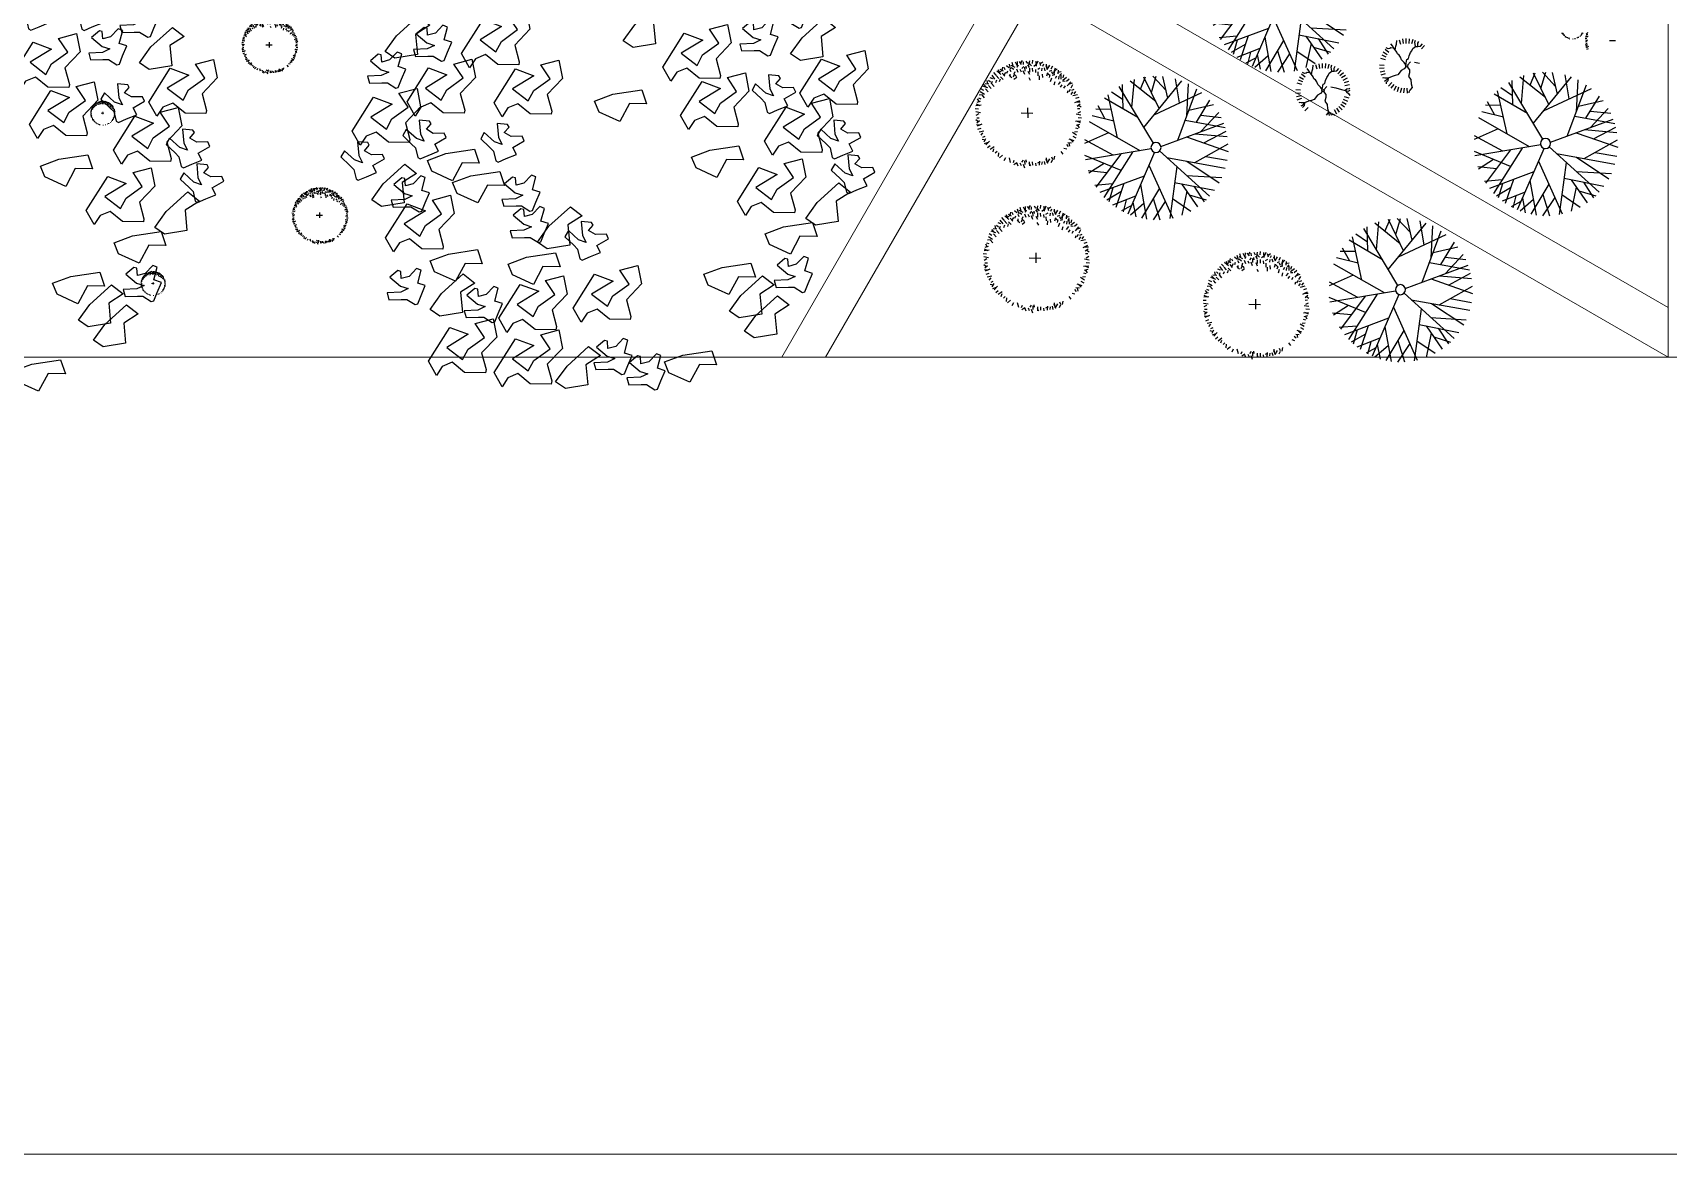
# Model space of a CAD drawing. Header units: millimetres. Extents: x 216896 to 446004, y 63591 to 243769.
# Drawn here: x 372649 to 398583, y 63591 to 81375 of the extents above; entities that cross this region are included whole.
import ezdxf

# ---------------------------------------------------------------- set-up
doc = ezdxf.new("R2010")
doc.units = ezdxf.units.MM
doc.layers.add('green', color=7, linetype='Continuous', true_color=0x45e718)
doc.layers.add('trees', color=7, linetype='Continuous', true_color=0x547000)
doc.layers.add('line pedestr', color=7, linetype='Continuous', lineweight=5, true_color=0x1c1c1c)
doc.layers.add('trees 2', color=7, linetype='Continuous', lineweight=5, true_color=0x91c200)

# ---------------------------------------------------------------- blocks, each defined once
blk = doc.blocks.new('A$C19F01AD3')
at = {"color": 0}
for p, q in [((-0.095, 0.686), (-0.355, 0.876)), ((-0.284, 0.566), (-0.306, 0.895)), ((-0.115, 0.82), (-0.22, 0.92)), ((-0.199, 0.762), (-0.197, 0.926)), ((-0.003, 0.066), (-0.132, 0.938)), ((-0.108, 0.772), (-0.021, 0.947)), ((0.036, 0.751), (-0.094, 0.942)), ((-0.071, 0.523), (0.125, 0.94)), ((0.181, 0.505), (0.055, 0.946)), ((0.139, 0.654), (0.295, 0.902)), ((0.301, 0.652), (0.208, 0.926)), ((-0.427, 0.608), (-0.645, 0.687)), ((-0.423, 0.202), (-0.625, 0.705)), ((-0.053, 0.401), (-0.557, 0.761)), ((-0.281, 0.137), (-0.489, 0.808)), ((-0.292, 0.682), (-0.444, 0.833)), ((-0.41, 0.656), (-0.413, 0.85)), ((-0.03, 0.247), (0.451, 0.836)), ((0.327, 0.171), (0.415, 0.854)), ((0.381, 0.592), (0.656, 0.688)), ((0.537, 0.448), (0.555, 0.771)), ((-0.537, 0.486), (-0.78, 0.526)), ((-0.603, 0.378), (-0.762, 0.551)), ((0.057, 0.032), (0.844, 0.436)), ((0.447, 0.372), (0.728, 0.611)), ((0.581, 0.486), (0.812, 0.493)), ((0.61, 0.361), (0.792, 0.525)), ((-0.514, 0.243), (-0.925, 0.146)), ((-0.365, 0.409), (-0.874, 0.342)), ((-0.056, 0.034), (-0.851, 0.397)), ((0.354, 0.378), (0.885, 0.344)), ((0.438, 0.069), (0.92, 0.232)), ((0.481, 0.25), (0.935, 0.157)), ((-0.191, 0.096), (-0.93, -0.097)), ((-0.649, -0.024), (-0.917, 0.192)), ((-0.519, 0.01), (-0.785, -0.504)), ((0.172, 0.091), (0.947, 0.026)), ((0.542, 0.06), (0.9, -0.29)), ((-0.623, -0.191), (-0.916, -0.185)), ((-0.739, -0.188), (-0.874, -0.33)), ((-0.048, -0.045), (-0.672, -0.648)), ((-0.222, -0.214), (0.101, -0.931)), ((0.058, -0.031), (0.774, -0.539)), ((0.25, -0.167), (0.318, -0.882)), ((0.351, -0.239), (0.926, -0.196)), ((0.66, -0.055), (0.944, -0.08)), ((-0.695, -0.33), (-0.891, -0.28)), ((-0.33, -0.318), (-0.818, -0.45)), ((-0.544, -0.376), (-0.636, -0.683)), ((-0.44, -0.424), (-0.504, -0.786)), ((-0.135, -0.408), (0.394, -0.852)), ((0.447, -0.307), (0.864, -0.381)), ((0.513, -0.354), (0.675, -0.657)), ((0.592, -0.221), (0.832, -0.446)), ((-0.579, -0.491), (-0.753, -0.551)), ((-0.158, -0.58), (-0.551, -0.753)), ((-0.092, -0.504), (-0.391, -0.848)), ((0.282, -0.506), (0.196, -0.916)), ((0.276, -0.444), (0.808, -0.487)), ((0.289, -0.582), (0.583, -0.738)), ((0.426, -0.456), (0.522, -0.782)), ((0.458, -0.563), (0.724, -0.603)), ((-0.393, -0.684), (-0.371, -0.857)), ((-0.066, -0.756), (-0.281, -0.891)), ((-0.245, -0.681), (-0.239, -0.903)), ((-0.018, -0.666), (-0.154, -0.922)), ((0.148, -0.645), (0.016, -0.936))]:
    blk.add_line(p, q, dxfattribs=at)
blk.add_circle((0, 0), 0.0659, dxfattribs=at)
blk = doc.blocks.new('BRANCHO1', base_point=(16.66, 36.12))
for p, q in [((16.573, 36.1498), (16.6363, 36.2083)), ((16.6707, 36.1837), (16.619, 36.1683)), ((16.6363, 36.2083), (16.6707, 36.1837)), ((16.7024, 36.1683), (16.6909, 36.2022)), ((16.6909, 36.2022), (16.7311, 36.2022)), ((16.7311, 36.2022), (16.7283, 36.1621)), ((16.5817, 36.1159), (16.573, 36.1498)), ((16.619, 36.1683), (16.6449, 36.1344)), ((16.6449, 36.1344), (16.6622, 36.1529)), ((16.6622, 36.1529), (16.7024, 36.1683)), ((16.7283, 36.1621), (16.688, 36.1375)), ((16.5989, 36.1313), (16.5817, 36.1159)), ((16.6219, 36.1344), (16.5989, 36.1313)), ((16.642, 36.1067), (16.6219, 36.1344)), ((16.688, 36.1375), (16.688, 36.1005)), ((16.6851, 36.0944), (16.642, 36.1067)), ((16.688, 36.1005), (16.6851, 36.0944))]:
    blk.add_line(p, q)
blk = doc.blocks.new('BRANCHO2', base_point=(16.83, 36.07))
for p, q in [((16.7826, 36.0972), (16.8244, 36.1012)), ((16.7857, 36.0721), (16.7826, 36.0972)), ((16.8244, 36.1012), (16.8867, 36.0942)), ((16.8867, 36.0942), (16.8887, 36.0624)), ((16.8235, 36.041), (16.7857, 36.0721)), ((16.8534, 36.0726), (16.8235, 36.041)), ((16.8887, 36.0624), (16.8534, 36.0726))]:
    blk.add_line(p, q)
blk = doc.blocks.new('BRANCHO3', base_point=(16.71, 35.96))
for p, q in [((16.6899, 36.0349), (16.6698, 36.0256)), ((16.6698, 36.0256), (16.687, 36.001)), ((16.6956, 36.0318), (16.6899, 36.0349)), ((16.6927, 36.0165), (16.6956, 36.0318)), ((16.71, 36.0165), (16.6927, 36.0165)), ((16.7301, 36.0288), (16.71, 36.0165)), ((16.7243, 35.9979), (16.7387, 36.0226)), ((16.7387, 36.0226), (16.7301, 36.0288)), ((16.6554, 35.9949), (16.6554, 35.9795)), ((16.6841, 35.9887), (16.6554, 35.9949)), ((16.6554, 35.9795), (16.6812, 35.9733)), ((16.6812, 35.9733), (16.6927, 35.9702)), ((16.7014, 35.9918), (16.6841, 35.9887)), ((16.687, 36.001), (16.7014, 35.9918)), ((16.7387, 35.9887), (16.7243, 35.9979)), ((16.7243, 35.9702), (16.7387, 35.9887)), ((16.6927, 35.9702), (16.7071, 35.9548)), ((16.7071, 35.9548), (16.7128, 35.9548)), ((16.7128, 35.9548), (16.7243, 35.9702))]:
    blk.add_line(p, q)
blk = doc.blocks.new('A$C1C0644A9')
at = {"color": 0, "linetype": 'ByBlock', "xscale": 12, "yscale": 12, "zscale": 12}
for name, p in [('BRANCHO3', (1.17, 6.14)), ('BRANCHO3', (-1.23, 5.42)), ('BRANCHO1', (1.77, 5.06)), ('BRANCHO3', (3.57, 5.42)), ('BRANCHO1', (-2.67, 4.58)), ('BRANCHO1', (4.77, 4.1)), ('BRANCHO3', (0.93, 4.1)), ('BRANCHO3', (-3.51, 3.5)), ('BRANCHO3', (-4.83, 3.14)), ('BRANCHO1', (-1.95, 3.14)), ('BRANCHO3', (5.25, 2.9)), ('BRANCHO1', (-5.19, 1.94)), ('BRANCHO1', (-3.63, 2.3)), ('BRANCHO1', (-1.47, 1.7)), ('BRANCHO3', (5.61, 1.94)), ('BRANCHO1', (2.97, 1.46)), ('BRANCHO3', (4.65, 1.46)), ('BRANCHO2', (0.57, 1.1)), ('BRANCHO2', (-3.99, 0.74)), ('BRANCHO1', (3.09, 0.14)), ('BRANCHO1', (6.21, -0.1)), ('BRANCHO3', (-5.07, -0.1)), ('BRANCHO1', (-5.07, -0.94)), ('BRANCHO2', (-3.51, 0.02)), ('BRANCHO3', (-2.31, -0.82)), ('BRANCHO1', (5.01, -1.06)), ('BRANCHO3', (-2.31, -1.66)), ('BRANCHO2', (2.61, -0.94)), ('BRANCHO3', (-5.79, -2.38)), ('BRANCHO2', (-4.59, -1.78)), ('BRANCHO1', (3.93, -2.38)), ('BRANCHO2', (-2.67, -2.38)), ('BRANCHO3', (-3.99, -3.34)), ('BRANCHO1', (-2.79, -3.7)), ('BRANCHO1', (-0.87, -3.94)), ('BRANCHO1', (-4.83, -4.3)), ('BRANCHO2', (3.93, -3.34)), ('BRANCHO2', (2.13, -3.94)), ('BRANCHO3', (3.93, -4.66)), ('BRANCHO1', (-3.27, -5.02)), ('BRANCHO3', (-1.11, -5.5)), ('BRANCHO3', (-0.39, -6.1)), ('BRANCHO2', (0.57, -5.86))]:
    blk.add_blockref(name, p, dxfattribs=at)
for name, p, rotation in [('BRANCHO3', (1.77, 6.02), 315.0000000000102), ('BRANCHO2', (-2.07, 6.02), 33.69006752598449), ('BRANCHO2', (0.09, 4.82), 33.69006752598449), ('BRANCHO2', (3.81, 4.94), 33.69006752598449), ('BRANCHO3', (-1.95, 4.34), 315.0000000000102), ('BRANCHO3', (2.37, 3.98), 315.0000000000102), ('BRANCHO2', (-4.23, 4.1), 33.69006752598449), ('BRANCHO3', (1.29, 3.5), 315.0000000000102), ('BRANCHO3', (3.21, 3.5), 315.0000000000102), ('BRANCHO3', (2.73, 2.9), 315.0000000000102), ('BRANCHO2', (1.77, 2.78), 33.69006752598449), ('BRANCHO3', (4.05, 2.54), 315.0000000000102), ('BRANCHO3', (-6.39, 1.1), 315.0000000000102), ('BRANCHO3', (-4.71, 1.22), 315.0000000000102), ('BRANCHO3', (-2.79, 0.62), 315.0000000000102), ('BRANCHO2', (5.85, 1.34), 33.69006752598449), ('BRANCHO2', (-5.55, 0.5), 33.69006752598449), ('BRANCHO3', (4.29, 0.02), 315.0000000000102), ('BRANCHO3', (5.61, -1.54), 315.0000000000102), ('BRANCHO2', (-1.71, -1.66), 33.69006752598449), ('BRANCHO3', (-1.35, -2.38), 315.0000000000102), ('BRANCHO3', (5.73, -2.5), 315.0000000000102), ('BRANCHO2', (-4.83, -2.62), 33.69006752598449), ('BRANCHO2', (5.13, -2.86), 33.69006752598449), ('BRANCHO2', (2.61, -4.66), 33.69006752598449), ('BRANCHO2', (-2.19, -5.26), 33.69006752598449), ('BRANCHO2', (2.85, -5.26), 33.69006752598449)]:
    blk.add_blockref(name, p, dxfattribs=dict(at, rotation=rotation))
blk = doc.blocks.new('arbor2')
at = {"color": 0}
for p, q in [((-0.146, 0.414), (-0.151, 0.384)), ((-0.134, 0.423), (-0.115, 0.394)), ((-0.086, 0.409), (-0.092, 0.437)), ((-0.034, 0.436), (-0.053, 0.401)), ((-0.011, 0.412), (-0.013, 0.433)), ((-0.003, 0.444), (0.017, 0.422)), ((0.035, 0.449), (0.017, 0.426)), ((0.062, 0.439), (0.046, 0.421)), ((0.093, 0.45), (0.074, 0.424)), ((0.088, 0.422), (0.079, 0.391)), ((0.116, 0.401), (0.133, 0.419)), ((0.128, 0.421), (0.119, 0.39)), ((-0.325, 0.257), (-0.335, 0.279)), ((-0.316, 0.309), (-0.287, 0.308)), ((-0.299, 0.281), (-0.315, 0.294)), ((-0.293, 0.325), (-0.286, 0.295)), ((-0.286, 0.339), (-0.258, 0.319)), ((-0.253, 0.308), (-0.272, 0.347)), ((-0.236, 0.344), (-0.252, 0.367)), ((-0.202, 0.344), (-0.227, 0.376)), ((-0.201, 0.363), (-0.202, 0.388)), ((-0.168, 0.375), (-0.178, 0.394)), ((0.057, 0.408), (0.066, 0.388)), ((0.094, 0.399), (0.085, 0.38)), ((0.151, 0.41), (0.143, 0.382)), ((0.18, 0.409), (0.171, 0.388)), ((0.186, 0.379), (0.202, 0.363)), ((0.206, 0.396), (0.199, 0.362)), ((0.224, 0.383), (0.222, 0.362)), ((0.251, 0.376), (0.238, 0.353)), ((0.269, 0.364), (0.247, 0.334)), ((0.256, 0.344), (0.247, 0.321)), ((0.264, 0.361), (0.276, 0.322)), ((0.285, 0.301), (0.298, 0.317)), ((0.296, 0.348), (0.302, 0.321)), ((0.314, 0.318), (0.312, 0.289)), ((-0.41, 0.164), (-0.383, 0.173)), ((-0.384, 0.144), (-0.404, 0.15)), ((-0.395, 0.187), (-0.378, 0.162)), ((-0.394, 0.202), (-0.36, 0.195)), ((-0.352, 0.187), (-0.385, 0.215)), ((-0.35, 0.226), (-0.373, 0.241)), ((-0.319, 0.239), (-0.354, 0.259)), ((0.348, 0.238), (0.371, 0.254)), ((0.367, 0.203), (0.392, 0.204)), ((0.38, 0.17), (0.398, 0.18)), ((0.418, 0.148), (0.388, 0.153)), ((0.412, 0.175), (0.399, 0.148)), ((-0.442, -0.007), (-0.42, 0.012)), ((-0.441, 0.035), (-0.407, 0.041)), ((-0.397, 0.036), (-0.438, 0.051)), ((-0.41, 0.074), (-0.437, 0.079)), ((-0.437, 0.02), (-0.411, 0.004)), ((-0.386, 0.098), (-0.426, 0.102)), ((-0.398, 0.112), (-0.417, 0.129)), ((0.039, -0.009), (-0.056, 0.013)), ((0.01, 0.036), (-0.012, -0.045)), ((0.387, 0.117), (0.431, 0.12)), ((0.428, 0.136), (0.398, 0.118)), ((0.401, 0.057), (0.44, 0.068)), ((0.413, 0.088), (0.441, 0.094)), ((0.416, 0.013), (0.437, 0.015)), ((0.417, 0.049), (0.441, 0.04)), ((0.448, 0.005), (0.427, -0.015)), ((-0.411, -0.051), (-0.434, -0.042)), ((-0.407, -0.09), (-0.434, -0.096)), ((-0.394, -0.059), (-0.433, -0.07)), ((-0.41, -0.015), (-0.431, -0.017)), ((-0.38, -0.119), (-0.424, -0.122)), ((-0.421, -0.138), (-0.392, -0.12)), ((-0.385, -0.032), (-0.412, -0.05)), ((-0.37, -0.089), (-0.397, -0.106)), ((-0.353, -0.121), (-0.38, -0.139)), ((0.393, -0.1), (0.433, -0.104)), ((0.403, -0.039), (0.444, -0.053)), ((0.405, -0.114), (0.423, -0.131)), ((0.448, -0.037), (0.414, -0.043)), ((0.416, -0.076), (0.444, -0.081)), ((0.443, -0.022), (0.417, -0.006)), ((-0.412, -0.15), (-0.381, -0.155)), ((-0.406, -0.177), (-0.393, -0.151)), ((-0.373, -0.172), (-0.391, -0.182)), ((-0.36, -0.205), (-0.385, -0.206)), ((-0.342, -0.207), (-0.374, -0.232)), ((-0.342, -0.24), (-0.365, -0.256)), ((-0.333, -0.145), (-0.36, -0.163)), ((-0.36, -0.163), (-0.359, -0.185)), ((-0.306, -0.257), (-0.345, -0.276)), ((-0.312, -0.219), (-0.339, -0.237)), ((-0.336, -0.29), (-0.317, -0.262)), ((-0.328, -0.181), (-0.326, -0.203)), ((-0.319, -0.269), (-0.301, -0.298)), ((-0.275, -0.22), (-0.302, -0.237)), ((-0.299, -0.198), (-0.297, -0.22)), ((-0.269, -0.252), (-0.296, -0.27)), ((-0.271, -0.283), (-0.278, -0.256)), ((-0.209, -0.253), (-0.236, -0.27)), ((-0.232, -0.28), (-0.223, -0.256)), ((-0.197, -0.28), (-0.199, -0.26)), ((-0.188, -0.248), (-0.169, -0.27)), ((-0.07, -0.292), (-0.053, -0.274)), ((0.275, -0.252), (0.276, -0.274)), ((0.286, -0.267), (0.293, -0.289)), ((0.309, -0.248), (0.316, -0.271)), ((0.325, -0.241), (0.36, -0.261)), ((0.331, -0.259), (0.341, -0.282)), ((0.356, -0.228), (0.38, -0.243)), ((0.358, -0.189), (0.391, -0.218)), ((0.4, -0.204), (0.367, -0.197)), ((0.402, -0.189), (0.384, -0.164)), ((0.417, -0.166), (0.389, -0.176)), ((0.39, -0.146), (0.41, -0.152)), ((-0.323, -0.297), (-0.293, -0.29)), ((-0.307, -0.32), (-0.306, -0.291)), ((-0.279, -0.303), (-0.292, -0.319)), ((-0.254, -0.329), (-0.277, -0.339)), ((-0.258, -0.28), (-0.256, -0.302)), ((-0.237, -0.323), (-0.257, -0.358)), ((-0.226, -0.301), (-0.241, -0.316)), ((-0.204, -0.344), (-0.24, -0.353)), ((-0.224, -0.354), (-0.239, -0.378)), ((-0.21, -0.324), (-0.234, -0.333)), ((-0.184, -0.356), (-0.213, -0.389)), ((-0.174, -0.275), (-0.2, -0.289)), ((-0.2, -0.398), (-0.192, -0.364)), ((-0.197, -0.29), (-0.195, -0.312)), ((-0.187, -0.352), (-0.182, -0.372)), ((-0.169, -0.31), (-0.186, -0.334)), ((-0.185, -0.4), (-0.16, -0.382)), ((-0.162, -0.415), (-0.171, -0.387)), ((-0.142, -0.321), (-0.158, -0.338)), ((-0.142, -0.388), (-0.148, -0.408)), ((-0.146, -0.351), (-0.137, -0.372)), ((-0.11, -0.309), (-0.13, -0.335)), ((-0.109, -0.403), (-0.127, -0.421)), ((-0.115, -0.337), (-0.125, -0.368)), ((-0.109, -0.36), (-0.118, -0.379)), ((-0.086, -0.376), (-0.106, -0.393)), ((-0.074, -0.393), (-0.105, -0.414)), ((-0.096, -0.391), (-0.1, -0.431)), ((-0.07, -0.318), (-0.089, -0.34)), ((-0.075, -0.339), (-0.084, -0.369)), ((-0.052, -0.349), (-0.061, -0.377)), ((-0.056, -0.395), (-0.043, -0.412)), ((-0.034, -0.401), (-0.048, -0.442)), ((-0.033, -0.446), (-0.038, -0.412)), ((-0.024, -0.35), (-0.032, -0.372)), ((-0.017, -0.38), (-0.002, -0.396)), ((0.002, -0.328), (-0.007, -0.359)), ((0.021, -0.297), (0.013, -0.33)), ((0.021, -0.376), (0.018, -0.397)), ((0.043, -0.322), (0.032, -0.35)), ((0.048, -0.383), (0.034, -0.406)), ((0.065, -0.395), (0.043, -0.425)), ((0.061, -0.399), (0.072, -0.437)), ((0.07, -0.346), (0.072, -0.375)), ((0.075, -0.366), (0.098, -0.355)), ((0.083, -0.39), (0.1, -0.402)), ((0.092, -0.411), (0.098, -0.439)), ((0.097, -0.337), (0.097, -0.36)), ((0.1, -0.391), (0.113, -0.375)), ((0.114, -0.308), (0.116, -0.34)), ((0.114, -0.363), (0.134, -0.373)), ((0.122, -0.385), (0.124, -0.428)), ((0.14, -0.425), (0.122, -0.396)), ((0.128, -0.375), (0.126, -0.404)), ((0.148, -0.346), (0.153, -0.367)), ((0.151, -0.288), (0.15, -0.318)), ((0.152, -0.416), (0.157, -0.386)), ((0.179, -0.41), (0.153, -0.397)), ((0.176, -0.344), (0.171, -0.37)), ((0.174, -0.377), (0.184, -0.396)), ((0.184, -0.301), (0.196, -0.328)), ((0.196, -0.349), (0.186, -0.384)), ((0.207, -0.283), (0.214, -0.306)), ((0.208, -0.365), (0.208, -0.39)), ((0.209, -0.346), (0.234, -0.378)), ((0.211, -0.338), (0.231, -0.343)), ((0.237, -0.282), (0.244, -0.304)), ((0.242, -0.346), (0.259, -0.369)), ((0.259, -0.31), (0.279, -0.349)), ((0.292, -0.341), (0.264, -0.321)), ((0.3, -0.327), (0.293, -0.297)), ((0.305, -0.283), (0.322, -0.296)), ((-0.072, -0.414), (-0.076, -0.442)), ((-0.018, -0.441), (-0.002, -0.415)), ((0.009, -0.446), (-0.01, -0.424)), ((0.017, -0.414), (0.02, -0.435)), ((0.053, -0.415), (0.044, -0.439))]:
    blk.add_line(p, q, dxfattribs=at)
blk = doc.blocks.new('arber')
at = {"layer": 'trees 2'}
for p, q in [((-0.191, -0.004), (-0.181, 0.005)), ((-0.19, 0.014), (-0.175, 0.017)), ((-0.176, 0.032), (-0.189, 0.034)), ((-0.171, 0.015), (-0.189, 0.021)), ((-0.188, 0.008), (-0.177, 0.001)), ((-0.166, 0.042), (-0.184, 0.044)), ((-0.171, 0.048), (-0.179, 0.056)), ((-0.177, 0.071), (-0.165, 0.075)), ((-0.165, 0.062), (-0.174, 0.065)), ((-0.17, 0.081), (-0.162, 0.07)), ((-0.169, 0.088), (-0.155, 0.085)), ((-0.151, 0.081), (-0.165, 0.094)), ((-0.15, 0.099), (-0.161, 0.105)), ((-0.136, 0.104), (-0.152, 0.113)), ((-0.139, 0.112), (-0.144, 0.122)), ((-0.135, 0.135), (-0.122, 0.135)), ((-0.128, 0.123), (-0.135, 0.129)), ((-0.125, 0.142), (-0.122, 0.129)), ((-0.122, 0.148), (-0.11, 0.139)), ((-0.107, 0.135), (-0.116, 0.152)), ((-0.1, 0.15), (-0.107, 0.161)), ((-0.085, 0.151), (-0.096, 0.164)), ((-0.085, 0.159), (-0.085, 0.17)), ((-0.07, 0.164), (-0.074, 0.172)), ((-0.06, 0.181), (-0.062, 0.168)), ((-0.055, 0.185), (-0.047, 0.173)), ((-0.034, 0.179), (-0.037, 0.191)), ((0.021, -0.005), (-0.021, 0.005)), ((-0.017, 0.181), (-0.013, 0.191)), ((-0.001, 0.18), (-0.002, 0.19)), ((0.008, 0.015), (-0.001, -0.021)), ((0.003, 0.195), (0.011, 0.185)), ((0.055, 0.175), (0.062, 0.183)), ((0.095, 0.173), (0.091, 0.159)), ((0.119, 0.143), (0.129, 0.147)), ((0.129, 0.132), (0.135, 0.139)), ((0.142, 0.139), (0.141, 0.126)), ((0.157, 0.104), (0.167, 0.111)), ((0.165, 0.089), (0.176, 0.089)), ((0.171, 0.074), (0.179, 0.078)), ((0.188, 0.064), (0.174, 0.066)), ((0.174, 0.051), (0.193, 0.052)), ((0.192, 0.059), (0.179, 0.051)), ((0.185, 0.076), (0.18, 0.064)), ((0.18, 0.024), (0.197, 0.029)), ((0.186, 0.038), (0.198, 0.04)), ((0.187, 0.021), (0.198, 0.017)), ((0.187, 0.005), (0.196, 0.006)), ((0.201, 0.001), (0.192, -0.007)), ((-0.177, -0.023), (-0.187, -0.019)), ((-0.17, -0.027), (-0.187, -0.032)), ((-0.175, -0.041), (-0.187, -0.043)), ((-0.177, -0.008), (-0.186, -0.009)), ((-0.164, -0.053), (-0.183, -0.055)), ((-0.181, -0.062), (-0.169, -0.054)), ((-0.165, -0.015), (-0.177, -0.023)), ((-0.177, -0.067), (-0.164, -0.069)), ((-0.175, -0.079), (-0.169, -0.067)), ((-0.159, -0.04), (-0.171, -0.048)), ((-0.16, -0.077), (-0.168, -0.081)), ((-0.155, -0.091), (-0.166, -0.092)), ((-0.151, -0.054), (-0.163, -0.062)), ((-0.147, -0.092), (-0.161, -0.103)), ((-0.147, -0.107), (-0.157, -0.114)), ((-0.143, -0.065), (-0.155, -0.073)), ((-0.155, -0.073), (-0.154, -0.082)), ((-0.131, -0.114), (-0.148, -0.123)), ((-0.133, -0.097), (-0.145, -0.105)), ((-0.144, -0.129), (-0.135, -0.116)), ((-0.14, -0.08), (-0.14, -0.09)), ((-0.138, -0.132), (-0.125, -0.129)), ((-0.131, -0.142), (-0.131, -0.129)), ((-0.117, -0.098), (-0.129, -0.105)), ((-0.128, -0.088), (-0.127, -0.098)), ((-0.114, -0.112), (-0.126, -0.12)), ((-0.119, -0.134), (-0.125, -0.141)), ((-0.108, -0.146), (-0.118, -0.15)), ((-0.109, -0.124), (-0.109, -0.134)), ((-0.1, -0.143), (-0.109, -0.159)), ((-0.096, -0.133), (-0.102, -0.14)), ((-0.086, -0.152), (-0.102, -0.156)), ((-0.095, -0.157), (-0.101, -0.167)), ((-0.088, -0.112), (-0.1, -0.12)), ((-0.088, -0.144), (-0.099, -0.147)), ((-0.077, -0.158), (-0.09, -0.172)), ((-0.073, -0.122), (-0.084, -0.128)), ((-0.084, -0.176), (-0.081, -0.161)), ((-0.083, -0.129), (-0.082, -0.138)), ((-0.079, -0.156), (-0.076, -0.165)), ((-0.07, -0.137), (-0.078, -0.148)), ((-0.077, -0.177), (-0.066, -0.169)), ((-0.067, -0.183), (-0.072, -0.171)), ((-0.059, -0.142), (-0.065, -0.15)), ((-0.059, -0.172), (-0.061, -0.181)), ((-0.06, -0.156), (-0.056, -0.164)), ((-0.045, -0.137), (-0.053, -0.148)), ((-0.044, -0.178), (-0.052, -0.186)), ((-0.047, -0.149), (-0.051, -0.163)), ((-0.044, -0.159), (-0.048, -0.168)), ((-0.034, -0.166), (-0.043, -0.174)), ((-0.029, -0.174), (-0.042, -0.183)), ((-0.038, -0.173), (-0.04, -0.19)), ((-0.027, -0.141), (-0.035, -0.151)), ((-0.029, -0.15), (-0.033, -0.163)), ((-0.028, -0.183), (-0.03, -0.195)), ((-0.019, -0.155), (-0.023, -0.167)), ((-0.021, -0.175), (-0.015, -0.182)), ((-0.011, -0.177), (-0.017, -0.195)), ((-0.011, -0.197), (-0.013, -0.182)), ((-0.007, -0.155), (-0.01, -0.164)), ((-0.004, -0.168), (0.003, -0.175)), ((-0.004, -0.195), (0.003, -0.184)), ((0.008, -0.197), (-0.001, -0.188)), ((0.005, -0.145), (0.001, -0.159)), ((0.011, -0.183), (0.012, -0.192)), ((0.013, -0.166), (0.012, -0.175)), ((0.023, -0.143), (0.018, -0.155)), ((0.025, -0.169), (0.019, -0.179)), ((0.032, -0.175), (0.023, -0.188)), ((0.027, -0.184), (0.023, -0.194)), ((0.031, -0.176), (0.036, -0.193)), ((0.035, -0.153), (0.035, -0.166)), ((0.04, -0.172), (0.048, -0.178)), ((0.044, -0.182), (0.047, -0.194)), ((0.047, -0.149), (0.046, -0.159)), ((0.054, -0.136), (0.055, -0.15)), ((0.054, -0.161), (0.063, -0.165)), ((0.057, -0.17), (0.059, -0.189)), ((0.066, -0.188), (0.057, -0.175)), ((0.069, -0.153), (0.071, -0.162)), ((0.07, -0.128), (0.07, -0.141)), ((0.071, -0.184), (0.073, -0.171)), ((0.083, -0.181), (0.071, -0.176)), ((0.081, -0.152), (0.079, -0.164)), ((0.081, -0.167), (0.085, -0.175)), ((0.085, -0.133), (0.09, -0.145)), ((0.09, -0.154), (0.086, -0.17)), ((0.095, -0.125), (0.098, -0.135)), ((0.095, -0.161), (0.096, -0.172)), ((0.096, -0.153), (0.107, -0.167)), ((0.097, -0.15), (0.106, -0.152)), ((0.108, -0.125), (0.111, -0.135)), ((0.111, -0.153), (0.118, -0.163)), ((0.118, -0.137), (0.126, -0.155)), ((0.132, -0.151), (0.12, -0.142)), ((0.125, -0.112), (0.125, -0.122)), ((0.13, -0.118), (0.133, -0.128)), ((0.136, -0.145), (0.133, -0.132)), ((0.146, -0.138), (0.133, -0.137)), ((0.138, -0.126), (0.145, -0.131)), ((0.14, -0.11), (0.143, -0.12)), ((0.147, -0.107), (0.162, -0.116)), ((0.15, -0.115), (0.154, -0.125)), ((0.161, -0.084), (0.176, -0.097)), ((0.161, -0.101), (0.171, -0.108)), ((0.18, -0.091), (0.165, -0.087)), ((0.181, -0.084), (0.173, -0.073)), ((0.187, -0.074), (0.175, -0.078)), ((0.176, -0.065), (0.184, -0.068)), ((0.177, -0.045), (0.194, -0.047)), ((0.181, -0.018), (0.199, -0.024)), ((0.182, -0.051), (0.19, -0.058)), ((0.201, -0.017), (0.186, -0.02)), ((0.187, -0.034), (0.199, -0.036)), ((0.199, -0.011), (0.188, -0.004))]:
    blk.add_line(p, q, dxfattribs=at)

msp = doc.modelspace()

# ---------------------------------------------------------------- linework, layer by layer
at = {"layer": 'green'}
for p, q in [((394213, 81160), (394184, 81200)), ((394264, 81160), (394271, 81194)), ((394271, 81194), (394281, 81253)), ((394315, 81264), (394335, 81192)), ((394368, 81276), (394379, 81202)), ((394422, 81281), (394423, 81206)), ((394476, 81279), (394468, 81204)), ((394530, 81270), (394512, 81197)), ((394564, 81223), (394576, 81257)), ((394573, 81156), (394564, 81223)), ((394611, 81158), (394613, 81208)), ((394613, 81208), (394629, 81234)), ((394654, 81160), (394685, 81201)), ((396892, 81371), (396904, 81368)), ((396900, 81361), (396906, 81373)), ((396901, 81355), (396916, 81360)), ((396919, 81364), (396906, 81350)), ((396922, 81347), (396912, 81339)), ((396936, 81343), (396922, 81332)), ((396934, 81335), (396931, 81325)), ((396947, 81326), (396941, 81319)), ((396952, 81307), (396954, 81320)), ((396956, 81302), (396967, 81312)), ((396978, 81302), (396973, 81291)), ((396994, 81296), (396996, 81285)), ((397010, 81292), (397006, 81284)), ((397009, 81278), (397020, 81285)), ((397065, 81283), (397070, 81273)), ((397104, 81274), (397105, 81290)), ((397135, 81298), (397143, 81291)), ((397148, 81306), (397152, 81297)), ((397158, 81295), (397161, 81308)), ((397182, 81325), (397190, 81316)), ((397194, 81338), (397205, 81335)), ((397203, 81351), (397210, 81344)), ((397222, 81356), (397209, 81357)), ((397212, 81372), (397231, 81366)), ((397217, 81345), (397214, 81358)), ((397228, 81360), (397217, 81371)), ((394021, 80972), (394092, 80949)), ((394039, 81022), (394107, 80991)), ((394064, 81071), (394128, 81031)), ((394095, 81115), (394153, 81068)), ((394143, 81120), (394112, 81136)), ((394170, 81126), (394143, 81120)), ((394186, 81135), (394170, 81126)), ((394231, 81129), (394186, 81135)), ((394231, 81129), (394213, 81160)), ((394251, 81104), (394231, 81129)), ((394251, 81104), (394264, 81160)), ((394280, 81068), (394251, 81104)), ((394292, 81039), (394280, 81068)), ((394314, 81018), (394292, 81039)), ((394337, 80989), (394314, 81018)), ((394352, 80946), (394337, 80989)), ((394397, 80901), (394352, 80946)), ((394424, 80864), (394438, 80951)), ((394438, 80951), (394463, 80964)), ((394463, 80964), (394476, 81007)), ((394476, 81007), (394496, 81059)), ((394496, 81059), (394517, 81088)), ((394517, 81088), (394535, 81124)), ((394535, 81124), (394573, 81156)), ((394573, 81156), (394611, 81158)), ((394611, 81158), (394654, 81160)), ((394720, 81172), (394670, 81117)), ((392737, 80678), (392801, 80639)), ((392768, 80723), (392826, 80676)), ((392816, 80728), (392785, 80744)), ((392843, 80734), (392816, 80728)), ((392859, 80743), (392843, 80734)), ((392886, 80768), (392857, 80808)), ((392904, 80737), (392859, 80743)), ((392904, 80737), (392886, 80768)), ((392924, 80712), (392904, 80737)), ((392924, 80712), (392938, 80768)), ((392954, 80676), (392924, 80712)), ((392938, 80768), (392945, 80802)), ((392945, 80802), (392954, 80860)), ((392965, 80646), (392954, 80676)), ((392989, 80872), (393008, 80800)), ((393042, 80883), (393052, 80809)), ((393096, 80888), (393097, 80814)), ((393150, 80886), (393141, 80812)), ((393150, 80615), (393170, 80667)), ((393170, 80667), (393190, 80696)), ((393203, 80878), (393185, 80805)), ((393190, 80696), (393208, 80732)), ((393208, 80732), (393246, 80764)), ((393237, 80831), (393249, 80865)), ((393246, 80764), (393237, 80831)), ((393246, 80764), (393285, 80766)), ((393285, 80766), (393287, 80815)), ((393285, 80766), (393327, 80768)), ((393287, 80815), (393302, 80842)), ((393327, 80768), (393358, 80808)), ((393394, 80780), (393343, 80725)), ((393432, 80741), (393375, 80693)), ((393465, 80698), (393402, 80658)), ((394003, 80865), (394078, 80861)), ((394005, 80811), (394080, 80816)), ((394013, 80757), (394086, 80772)), ((394028, 80705), (394099, 80729)), ((394064, 80662), (394051, 80653)), ((394089, 80656), (394064, 80662)), ((394141, 80656), (394089, 80656)), ((394141, 80656), (394105, 80615)), ((394141, 80656), (394134, 80611)), ((394206, 80683), (394141, 80656)), ((394251, 80694), (394206, 80683)), ((394296, 80708), (394251, 80694)), ((394350, 80775), (394296, 80708)), ((394397, 80802), (394350, 80775)), ((394424, 80864), (394397, 80901)), ((394423, 80836), (394397, 80802)), ((394444, 80835), (394478, 80786)), ((394447, 80862), (394496, 80912)), ((394481, 80741), (394465, 80680)), ((394465, 80680), (394499, 80631)), ((394478, 80786), (394481, 80741)), ((394559, 80910), (394638, 80892)), ((392677, 80473), (392752, 80469)), ((392678, 80419), (392753, 80424)), ((392694, 80579), (392766, 80557)), ((392713, 80630), (392781, 80599)), ((392987, 80626), (392965, 80646)), ((393010, 80597), (392987, 80626)), ((393026, 80554), (393010, 80597)), ((393071, 80410), (393023, 80383)), ((393071, 80509), (393026, 80554)), ((393097, 80472), (393071, 80509)), ((393097, 80443), (393071, 80410)), ((393097, 80472), (393111, 80559)), ((393111, 80559), (393136, 80572)), ((393118, 80443), (393152, 80394)), ((393120, 80470), (393170, 80520)), ((393136, 80572), (393150, 80615)), ((393233, 80518), (393312, 80500)), ((393312, 80500), (393399, 80477)), ((393399, 80477), (393507, 80450)), ((393492, 80652), (393425, 80619)), ((393514, 80602), (393443, 80578)), ((393529, 80550), (393455, 80535)), ((393459, 80463), (393485, 80484)), ((393459, 80463), (393480, 80435)), ((393480, 80435), (393512, 80412)), ((393485, 80484), (393526, 80493)), ((393507, 80450), (393539, 80463)), ((393512, 80412), (393532, 80381)), ((393526, 80493), (393536, 80503)), ((394105, 80615), (394082, 80601)), ((394134, 80611), (394109, 80584)), ((394109, 80584), (394112, 80563)), ((394148, 80527), (394198, 80583)), ((394191, 80494), (394234, 80555)), ((394237, 80466), (394272, 80532)), ((394287, 80445), (394313, 80515)), ((394339, 80429), (394356, 80502)), ((394392, 80421), (394400, 80495)), ((394446, 80419), (394445, 80494)), ((394469, 80433), (394468, 80420)), ((394485, 80462), (394469, 80433)), ((394521, 80507), (394485, 80462)), ((394499, 80631), (394505, 80563)), ((394505, 80563), (394521, 80507)), ((392687, 80365), (392760, 80380)), ((392701, 80313), (392772, 80337)), ((392738, 80270), (392724, 80261)), ((392762, 80263), (392738, 80270)), ((392778, 80223), (392756, 80209)), ((392814, 80263), (392762, 80263)), ((392814, 80263), (392778, 80223)), ((392807, 80218), (392783, 80191)), ((392814, 80263), (392807, 80218)), ((392879, 80291), (392814, 80263)), ((392821, 80135), (392872, 80190)), ((392924, 80302), (392879, 80291)), ((392969, 80315), (392924, 80302)), ((393023, 80383), (392969, 80315)), ((393154, 80349), (393138, 80288)), ((393138, 80288), (393172, 80239)), ((393152, 80394), (393154, 80349)), ((393172, 80239), (393179, 80171)), ((393179, 80171), (393195, 80115)), ((393326, 80086), (393289, 80151)), ((393370, 80116), (393326, 80176)), ((393411, 80152), (393359, 80205)), ((393447, 80192), (393389, 80239)), ((393478, 80237), (393414, 80276)), ((393502, 80285), (393434, 80316)), ((393521, 80336), (393450, 80358)), ((393195, 80115), (393159, 80070)), ((393195, 80115), (393204, 80063)), ((393195, 80115), (393222, 80104)), ((393222, 80104), (393240, 80072)), ((393240, 80072), (393276, 80081)), ((393276, 80081), (393297, 80070))]:
    msp.add_line(p, q, dxfattribs=at)
for centre in [(394434, 80850), (393108, 80458)]:
    msp.add_circle(centre, 17.7, dxfattribs=at)
at = {"layer": 'line pedestr'}
for p, q in [((398583, 76232), (398583, 89806)), ((398583, 77018), (388899, 82609)), ((388039, 82319), (384525, 76232)), ((388559, 82019), (385218, 76232)), ((388559, 82019), (398583, 76232)), ((358583, 76232), (406662, 76232)), ((358583, 76232), (406662, 76232))]:
    msp.add_line(p, q, dxfattribs=at)
msp.add_lwpolyline([(217042, 243769), (446004, 243769), (446004, 63591), (217042, 63591)], close=True, dxfattribs=at)
msp.add_lwpolyline([(398583, 76232), (398583, 149232)], dxfattribs=at)
at = {"layer": 'trees'}
for p, q in [((397292, 81281), (397264, 81283)), ((397268, 81194), (397293, 81177)), ((397309, 81251), (397269, 81257)), ((397315, 81313), (397271, 81310)), ((397272, 81326), (397303, 81312)), ((397294, 81241), (397272, 81229)), ((397277, 81168), (397301, 81187)), ((397299, 81206), (397278, 81206)), ((397280, 81340), (397309, 81348)), ((397282, 81367), (397298, 81342)), ((397315, 81367), (397296, 81374)), ((397747, 81245), (397650, 81248)), ((397275, 81152), (397309, 81151)), ((397319, 81157), (397280, 81137)), ((397311, 81118), (397284, 81110))]:
    msp.add_line(p, q, dxfattribs=at)

# ---------------------------------------------------------------- block references
at = {"layer": 'green', "extrusion": (0, 0, -1)}
for name, p, xscale, yscale, zscale, rotation in [('A$C19F01AD3', (-392431, 81896), 1210.070298443618, 1210.070298443618, -1210.070298431063, 194.9999999996861), ('arbor2', (-376405, 81178), 1000, 1000, -1000, 195.000000000075), ('arbor2', (-388430, 80096), 1889.019404636242, 1889.019404636242, -1889.019404638697, 194.9999999995664), ('A$C19F01AD3', (-390460, 79555), 1210.070298443618, 1210.070298443618, -1210.070298431063, 194.9999999996861), ('A$C19F01AD3', (-396637, 79619), 1210.070298443618, 1210.070298443618, -1210.070298431063, 194.9999999996861), ('arber', (-373756, 80099), 1000, 1000, -1000, 195.000000000075), ('arbor2', (-377203, 78476), 1000, 1000, -1000, 195.000000000075), ('arbor2', (-388558, 77797), 1889.019404636242, 1889.019404636242, -1889.019404638697, 194.9999999995664), ('A$C19F01AD3', (-394336, 77301), 1210.070298443618, 1210.070298443618, -1210.070298431063, 194.9999999996861), ('arbor2', (-392042, 77061), 1889.019404636242, 1889.019404636242, -1889.019404638697, 194.9999999995664), ('arber', (-374554, 77398), 1000, 1000, -1000, 195.000000000075)]:
    msp.add_blockref(name, p, dxfattribs=dict(at, xscale=xscale, yscale=yscale, zscale=zscale, rotation=rotation))
at = {"layer": 'trees', "xscale": 615.2234675828582, "yscale": 615.2234675828582, "zscale": 615.2234675828582, "rotation": 14.99999999659651}
for p in [(371462, 79300), (381786, 79443)]:
    msp.add_blockref('A$C1C0644A9', p, dxfattribs=at)

doc.saveas('drawing.dxf')
